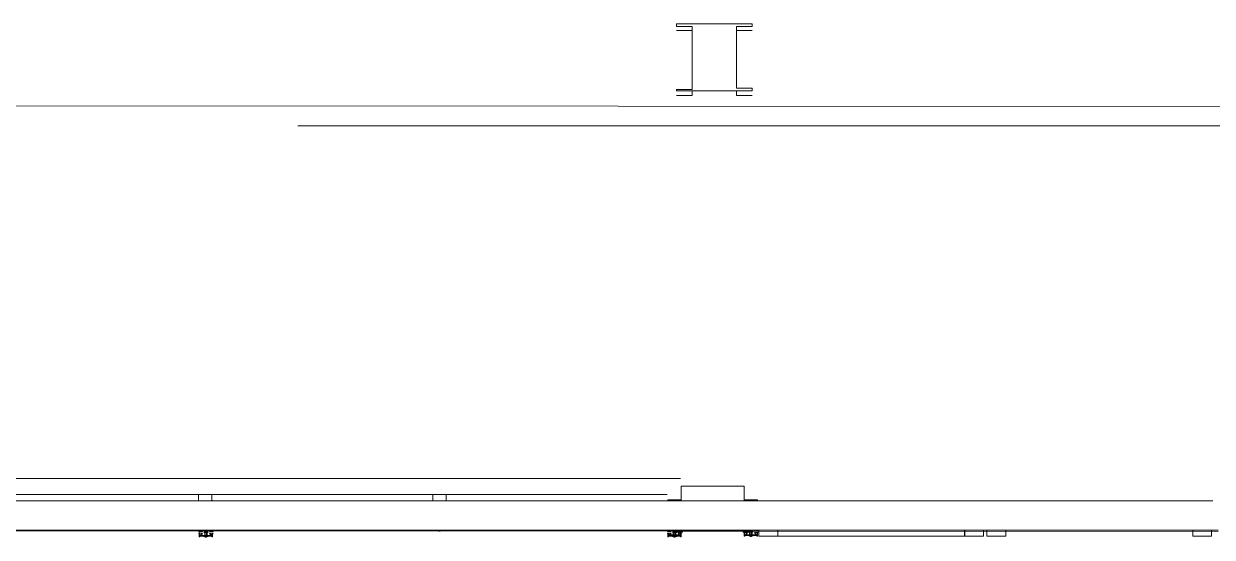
# Model space of a CAD drawing. Header units: centimetres. Extents: x -16.81 to -14.54, y 1.61 to 2.77.
# Drawn here: x -15.8976 to -15.6985, y 1.6488 to 1.7349 of the extents above; entities that cross this region are included whole.
import ezdxf

# ---------------------------------------------------------------- set-up
doc = ezdxf.new("R2010")
doc.units = ezdxf.units.CM
doc.header["$MEASUREMENT"] = 0
doc.layers.get('0').update_dxf_attribs({"lineweight": 0})
doc.layers.add('EXP COTA', color=7, linetype='Continuous', lineweight=0)

msp = doc.modelspace()

# ---------------------------------------------------------------- linework, layer by layer
at = {"color": 18, "lineweight": 0, "true_color": 0x000000}
for p, q in [((-15.77555, 1.73487), (-15.78822, 1.73487)), ((-15.78822, 1.73487), (-15.78822, 1.73442)), ((-15.78822, 1.73442), (-15.78558, 1.73442)), ((-15.78558, 1.73442), (-15.78558, 1.72382)), ((-15.77819, 1.73442), (-15.77555, 1.73442)), ((-15.77819, 1.72406), (-15.77819, 1.73442)), ((-15.77555, 1.73442), (-15.77555, 1.73487)), ((-15.78822, 1.73373), (-15.78558, 1.73373)), ((-15.78558, 1.73373), (-15.78558, 1.72382)), ((-15.77555, 1.73373), (-15.77819, 1.73373)), ((-15.78822, 1.72382), (-15.78822, 1.72361)), ((-15.78558, 1.72382), (-15.78822, 1.72382)), ((-15.78822, 1.72361), (-15.77555, 1.72361)), ((-15.78558, 1.72282), (-15.78822, 1.72282)), ((-15.78558, 1.72361), (-15.78558, 1.72282)), ((-15.77555, 1.72406), (-15.77819, 1.72406)), ((-15.77819, 1.72361), (-15.77819, 1.72282)), ((-15.77819, 1.72282), (-15.77555, 1.72282)), ((-15.77555, 1.72361), (-15.77555, 1.72406)), ((-15.78754, 1.65863), (-15.94755, 1.65863)), ((-15.78743, 1.65734), (-15.78743, 1.65504)), ((-15.77687, 1.65734), (-15.78743, 1.65734)), ((-15.77687, 1.65734), (-15.77687, 1.65504)), ((-15.78976, 1.65594), (-15.94458, 1.65593)), ((-15.8683, 1.6549), (-15.90532, 1.6549)), ((-15.8683, 1.6549), (-15.8683, 1.65593)), ((-15.8683, 1.65593), (-15.86607, 1.65593)), ((-15.86607, 1.6549), (-15.8683, 1.6549)), ((-15.86607, 1.65593), (-15.86607, 1.6549)), ((-15.86594, 1.65494), (-15.86607, 1.65494)), ((-15.82905, 1.6549), (-15.86607, 1.6549)), ((-15.86594, 1.6549), (-15.86594, 1.65494)), ((-15.82905, 1.6549), (-15.82905, 1.65593)), ((-15.82905, 1.65593), (-15.82681, 1.65593)), ((-15.82681, 1.6549), (-15.82905, 1.6549)), ((-15.82681, 1.65593), (-15.82681, 1.6549)), ((-15.78966, 1.6549), (-15.82681, 1.6549)), ((-15.78743, 1.65504), (-15.78966, 1.65504)), ((-15.78966, 1.65504), (-15.78966, 1.6549)), ((-15.78743, 1.6549), (-15.78966, 1.6549)), ((-15.78743, 1.6549), (-15.78743, 1.65504)), ((-15.78743, 1.6549), (-15.78743, 1.65494)), ((-15.77687, 1.6549), (-15.78743, 1.6549)), ((-15.77687, 1.6549), (-15.77687, 1.65504)), ((-15.77687, 1.65504), (-15.77464, 1.65504)), ((-15.77464, 1.6549), (-15.77687, 1.6549)), ((-15.77464, 1.65504), (-15.77464, 1.6549)), ((-15.77464, 1.65504), (-15.77464, 1.6549)), ((-15.69837, 1.6549), (-15.77464, 1.6549)), ((-15.90532, 1.64997), (-15.8683, 1.64997)), ((-15.8683, 1.64987), (-15.90532, 1.6499)), ((-15.8683, 1.64983), (-15.90532, 1.64983)), ((-15.8683, 1.64987), (-15.8683, 1.64997)), ((-15.8683, 1.64997), (-15.86607, 1.64997)), ((-15.8683, 1.64983), (-15.8683, 1.64987)), ((-15.8683, 1.64987), (-15.8682, 1.64987)), ((-15.8682, 1.64983), (-15.8683, 1.64983)), ((-15.86821, 1.64983), (-15.86824, 1.64975)), ((-15.86824, 1.64975), (-15.86765, 1.64975)), ((-15.86817, 1.64926), (-15.86824, 1.64947)), ((-15.86824, 1.64947), (-15.86765, 1.64947)), ((-15.86821, 1.64983), (-15.86821, 1.64884)), ((-15.8682, 1.64993), (-15.8682, 1.64987)), ((-15.86617, 1.64993), (-15.8682, 1.64993)), ((-15.86818, 1.64993), (-15.8682, 1.64988)), ((-15.86617, 1.64987), (-15.8682, 1.64987)), ((-15.8682, 1.64987), (-15.8682, 1.64983)), ((-15.86617, 1.64983), (-15.8682, 1.64983)), ((-15.86806, 1.64926), (-15.86817, 1.64926)), ((-15.86817, 1.64883), (-15.86817, 1.64926)), ((-15.86806, 1.64883), (-15.86817, 1.64883)), ((-15.86806, 1.64904), (-15.86806, 1.64926)), ((-15.86785, 1.64904), (-15.86806, 1.64904)), ((-15.86806, 1.64893), (-15.86806, 1.64883)), ((-15.86604, 1.64893), (-15.86806, 1.64893)), ((-15.86785, 1.64926), (-15.86775, 1.64926)), ((-15.86785, 1.64904), (-15.86785, 1.64926)), ((-15.86765, 1.64947), (-15.86775, 1.64926)), ((-15.86775, 1.64904), (-15.86775, 1.64926)), ((-15.86636, 1.64904), (-15.86775, 1.64904)), ((-15.86765, 1.64975), (-15.86773, 1.64993)), ((-15.86754, 1.64988), (-15.86754, 1.64993)), ((-15.86754, 1.64988), (-15.86754, 1.64993)), ((-15.86736, 1.64988), (-15.86754, 1.64988)), ((-15.86736, 1.64988), (-15.86754, 1.64988)), ((-15.8674, 1.64893), (-15.8674, 1.64889)), ((-15.8667, 1.64893), (-15.8674, 1.64893)), ((-15.8674, 1.64889), (-15.8667, 1.64889)), ((-15.86737, 1.64972), (-15.86737, 1.6495)), ((-15.86735, 1.64987), (-15.86736, 1.64988)), ((-15.86701, 1.64988), (-15.86736, 1.64988)), ((-15.86735, 1.64987), (-15.86736, 1.64988)), ((-15.86701, 1.64988), (-15.86736, 1.64988)), ((-15.86735, 1.64986), (-15.86735, 1.64987)), ((-15.86735, 1.64986), (-15.86735, 1.64987)), ((-15.86734, 1.64985), (-15.86735, 1.64986)), ((-15.86734, 1.64985), (-15.86735, 1.64986)), ((-15.86734, 1.64984), (-15.86734, 1.64985)), ((-15.86734, 1.64984), (-15.86734, 1.64985)), ((-15.86733, 1.64983), (-15.86734, 1.64984)), ((-15.86733, 1.64983), (-15.86734, 1.64984)), ((-15.86732, 1.64982), (-15.86733, 1.64983)), ((-15.86732, 1.64982), (-15.86733, 1.64983)), ((-15.86731, 1.64981), (-15.86732, 1.64982)), ((-15.86732, 1.64982), (-15.86732, 1.64982)), ((-15.86731, 1.64981), (-15.86732, 1.64982)), ((-15.86732, 1.64982), (-15.86732, 1.64982)), ((-15.8673, 1.6498), (-15.86731, 1.64981)), ((-15.8673, 1.6498), (-15.86731, 1.64981)), ((-15.86729, 1.64979), (-15.8673, 1.6498)), ((-15.86729, 1.64979), (-15.8673, 1.6498)), ((-15.86728, 1.64979), (-15.86729, 1.64979)), ((-15.86728, 1.64979), (-15.86729, 1.64979)), ((-15.86727, 1.64978), (-15.86728, 1.64979)), ((-15.86727, 1.64978), (-15.86728, 1.64979)), ((-15.86726, 1.64978), (-15.86727, 1.64978)), ((-15.86726, 1.64978), (-15.86727, 1.64978)), ((-15.86726, 1.64993), (-15.86726, 1.64904)), ((-15.86725, 1.64977), (-15.86726, 1.64978)), ((-15.86725, 1.64977), (-15.86726, 1.64978)), ((-15.86724, 1.64977), (-15.86725, 1.64977)), ((-15.86724, 1.64977), (-15.86725, 1.64977)), ((-15.86723, 1.64976), (-15.86724, 1.64977)), ((-15.86723, 1.64976), (-15.86724, 1.64977)), ((-15.86721, 1.64976), (-15.86723, 1.64976)), ((-15.86721, 1.64976), (-15.86723, 1.64976)), ((-15.86722, 1.64889), (-15.86722, 1.64888)), ((-15.86722, 1.64888), (-15.86722, 1.64887)), ((-15.86722, 1.64887), (-15.86721, 1.64886)), ((-15.8672, 1.64976), (-15.86721, 1.64976)), ((-15.8672, 1.64976), (-15.86721, 1.64976)), ((-15.86721, 1.64886), (-15.8672, 1.64885)), ((-15.86719, 1.64976), (-15.8672, 1.64976)), ((-15.86719, 1.64976), (-15.8672, 1.64976)), ((-15.8672, 1.64885), (-15.8672, 1.64884)), ((-15.8672, 1.64884), (-15.86719, 1.64883)), ((-15.86718, 1.64976), (-15.86719, 1.64976)), ((-15.86718, 1.64976), (-15.86719, 1.64976)), ((-15.86719, 1.64883), (-15.86718, 1.64882)), ((-15.86717, 1.64976), (-15.86718, 1.64976)), ((-15.86717, 1.64976), (-15.86718, 1.64976)), ((-15.86718, 1.64882), (-15.86717, 1.64881)), ((-15.86716, 1.64976), (-15.86717, 1.64976)), ((-15.86716, 1.64976), (-15.86717, 1.64976)), ((-15.86717, 1.64881), (-15.86717, 1.64881)), ((-15.86717, 1.64881), (-15.86716, 1.6488)), ((-15.86716, 1.64993), (-15.86716, 1.64964)), ((-15.86715, 1.64976), (-15.86716, 1.64976)), ((-15.86715, 1.64976), (-15.86716, 1.64976)), ((-15.86715, 1.64965), (-15.86716, 1.64964)), ((-15.86715, 1.64949), (-15.86716, 1.64949)), ((-15.86716, 1.64949), (-15.86716, 1.64948)), ((-15.86716, 1.64948), (-15.86716, 1.64947)), ((-15.86716, 1.64947), (-15.86716, 1.64904)), ((-15.86716, 1.64947), (-15.86716, 1.64947)), ((-15.86716, 1.6488), (-15.86715, 1.64879)), ((-15.86713, 1.64977), (-15.86715, 1.64976)), ((-15.86713, 1.64977), (-15.86715, 1.64976)), ((-15.86714, 1.64966), (-15.86715, 1.64965)), ((-15.86714, 1.64952), (-15.86715, 1.64951)), ((-15.86715, 1.64951), (-15.86715, 1.64951)), ((-15.86715, 1.64951), (-15.86715, 1.6495)), ((-15.86715, 1.6495), (-15.86715, 1.64949)), ((-15.86715, 1.64879), (-15.86714, 1.64879)), ((-15.86713, 1.64966), (-15.86714, 1.64966)), ((-15.86713, 1.64954), (-15.86714, 1.64953)), ((-15.86714, 1.64953), (-15.86714, 1.64952)), ((-15.86714, 1.64952), (-15.86714, 1.64952)), ((-15.86714, 1.64879), (-15.86713, 1.64878)), ((-15.86712, 1.64977), (-15.86713, 1.64977)), ((-15.86712, 1.64977), (-15.86713, 1.64977)), ((-15.86712, 1.64967), (-15.86713, 1.64966)), ((-15.86712, 1.64955), (-15.86713, 1.64954)), ((-15.86713, 1.64954), (-15.86713, 1.64954)), ((-15.86713, 1.64878), (-15.86712, 1.64878)), ((-15.86711, 1.64978), (-15.86712, 1.64977)), ((-15.86711, 1.64978), (-15.86712, 1.64977)), ((-15.86711, 1.64967), (-15.86712, 1.64967)), ((-15.86711, 1.64955), (-15.86712, 1.64955)), ((-15.86712, 1.64955), (-15.86712, 1.64955)), ((-15.86712, 1.64878), (-15.8671, 1.64877)), ((-15.8671, 1.64978), (-15.86711, 1.64978)), ((-15.8671, 1.64978), (-15.86711, 1.64978)), ((-15.8671, 1.64967), (-15.86711, 1.64967)), ((-15.8671, 1.64956), (-15.86711, 1.64956)), ((-15.86711, 1.64956), (-15.86711, 1.64955)), ((-15.86709, 1.64979), (-15.8671, 1.64978)), ((-15.86709, 1.64979), (-15.8671, 1.64978)), ((-15.86709, 1.64967), (-15.8671, 1.64967)), ((-15.86709, 1.64957), (-15.8671, 1.64956)), ((-15.8671, 1.64956), (-15.8671, 1.64956)), ((-15.8671, 1.64877), (-15.86709, 1.64877)), ((-15.86708, 1.64979), (-15.86709, 1.64979)), ((-15.86708, 1.64979), (-15.86709, 1.64979)), ((-15.86708, 1.64968), (-15.86709, 1.64967)), ((-15.86708, 1.64957), (-15.86709, 1.64957)), ((-15.86709, 1.64877), (-15.86708, 1.64877)), ((-15.86707, 1.6498), (-15.86708, 1.64979)), ((-15.86707, 1.6498), (-15.86708, 1.64979)), ((-15.86706, 1.64968), (-15.86708, 1.64968)), ((-15.86707, 1.64957), (-15.86708, 1.64957)), ((-15.86708, 1.64957), (-15.86708, 1.64957)), ((-15.86708, 1.64877), (-15.86707, 1.64877)), ((-15.86706, 1.64981), (-15.86707, 1.6498)), ((-15.86706, 1.64981), (-15.86707, 1.6498)), ((-15.86706, 1.64957), (-15.86707, 1.64957)), ((-15.86707, 1.64877), (-15.86706, 1.64877)), ((-15.86705, 1.64982), (-15.86706, 1.64982)), ((-15.86706, 1.64982), (-15.86706, 1.64981)), ((-15.86705, 1.64982), (-15.86706, 1.64982)), ((-15.86706, 1.64982), (-15.86706, 1.64981)), ((-15.86705, 1.64968), (-15.86706, 1.64968)), ((-15.86705, 1.64957), (-15.86706, 1.64957)), ((-15.86706, 1.64957), (-15.86706, 1.64957)), ((-15.86706, 1.64877), (-15.86705, 1.64877)), ((-15.86704, 1.64983), (-15.86705, 1.64982)), ((-15.86704, 1.64983), (-15.86705, 1.64982)), ((-15.86704, 1.64968), (-15.86705, 1.64968)), ((-15.86704, 1.64957), (-15.86705, 1.64957)), ((-15.86705, 1.64877), (-15.86704, 1.64877)), ((-15.86703, 1.64984), (-15.86704, 1.64983)), ((-15.86703, 1.64984), (-15.86704, 1.64983)), ((-15.86703, 1.64968), (-15.86704, 1.64968)), ((-15.86703, 1.64957), (-15.86704, 1.64957)), ((-15.86704, 1.64957), (-15.86704, 1.64957)), ((-15.86704, 1.64877), (-15.86702, 1.64877)), ((-15.86702, 1.64986), (-15.86703, 1.64985)), ((-15.86702, 1.64986), (-15.86703, 1.64985)), ((-15.86703, 1.64985), (-15.86703, 1.64984)), ((-15.86703, 1.64985), (-15.86703, 1.64984)), ((-15.86702, 1.64967), (-15.86703, 1.64968)), ((-15.86702, 1.64957), (-15.86703, 1.64957)), ((-15.86701, 1.64988), (-15.86702, 1.64987)), ((-15.86701, 1.64988), (-15.86702, 1.64987)), ((-15.86702, 1.64987), (-15.86702, 1.64986)), ((-15.86702, 1.64987), (-15.86702, 1.64986)), ((-15.86701, 1.64967), (-15.86702, 1.64967)), ((-15.86701, 1.64956), (-15.86702, 1.64957)), ((-15.86702, 1.64957), (-15.86702, 1.64957)), ((-15.86702, 1.64877), (-15.86701, 1.64877)), ((-15.86683, 1.64988), (-15.86701, 1.64988)), ((-15.86683, 1.64988), (-15.86701, 1.64988)), ((-15.867, 1.64967), (-15.86701, 1.64967)), ((-15.867, 1.64956), (-15.86701, 1.64956)), ((-15.86701, 1.64877), (-15.867, 1.64877)), ((-15.86699, 1.64967), (-15.867, 1.64967)), ((-15.86699, 1.64955), (-15.867, 1.64956)), ((-15.867, 1.64956), (-15.867, 1.64956)), ((-15.867, 1.64877), (-15.86699, 1.64878)), ((-15.86698, 1.64966), (-15.86699, 1.64967)), ((-15.86698, 1.64955), (-15.86699, 1.64955)), ((-15.86699, 1.64955), (-15.86699, 1.64955)), ((-15.86699, 1.64878), (-15.86698, 1.64878)), ((-15.86697, 1.64966), (-15.86698, 1.64966)), ((-15.86698, 1.64954), (-15.86698, 1.64955)), ((-15.86697, 1.64954), (-15.86698, 1.64954)), ((-15.86698, 1.64878), (-15.86697, 1.64879)), ((-15.86696, 1.64965), (-15.86697, 1.64966)), ((-15.86697, 1.64953), (-15.86697, 1.64954)), ((-15.86696, 1.64952), (-15.86697, 1.64953)), ((-15.86697, 1.64879), (-15.86696, 1.64879)), ((-15.86695, 1.64964), (-15.86696, 1.64965)), ((-15.86696, 1.64951), (-15.86696, 1.64952)), ((-15.86696, 1.64952), (-15.86696, 1.64952)), ((-15.86695, 1.64951), (-15.86696, 1.64951)), ((-15.86696, 1.64879), (-15.86695, 1.6488)), ((-15.86695, 1.64993), (-15.86695, 1.64964)), ((-15.86695, 1.6495), (-15.86695, 1.64951)), ((-15.86695, 1.64949), (-15.86695, 1.6495)), ((-15.86695, 1.64948), (-15.86695, 1.64949)), ((-15.86695, 1.64949), (-15.86695, 1.64949)), ((-15.86695, 1.64947), (-15.86695, 1.64948)), ((-15.86695, 1.64947), (-15.86695, 1.64947)), ((-15.86695, 1.64947), (-15.86695, 1.64904)), ((-15.86695, 1.6488), (-15.86694, 1.64881)), ((-15.86694, 1.64881), (-15.86693, 1.64881)), ((-15.86693, 1.64881), (-15.86692, 1.64882)), ((-15.86692, 1.64883), (-15.86691, 1.64884)), ((-15.86692, 1.64882), (-15.86692, 1.64883)), ((-15.86691, 1.64884), (-15.8669, 1.64885)), ((-15.8669, 1.64886), (-15.86689, 1.64887)), ((-15.8669, 1.64885), (-15.8669, 1.64886)), ((-15.86689, 1.64888), (-15.86688, 1.64889)), ((-15.86689, 1.64887), (-15.86689, 1.64888)), ((-15.86684, 1.64993), (-15.86684, 1.64904)), ((-15.86683, 1.64993), (-15.86683, 1.64988)), ((-15.86683, 1.64993), (-15.86683, 1.64988)), ((-15.86674, 1.64972), (-15.86674, 1.6495)), ((-15.8667, 1.64889), (-15.8667, 1.64893)), ((-15.86646, 1.64975), (-15.86637, 1.64993)), ((-15.86586, 1.64975), (-15.86646, 1.64975)), ((-15.86586, 1.64947), (-15.86646, 1.64947)), ((-15.86646, 1.64947), (-15.86636, 1.64926)), ((-15.86625, 1.64926), (-15.86636, 1.64926)), ((-15.86636, 1.64904), (-15.86636, 1.64926)), ((-15.86625, 1.64904), (-15.86625, 1.64926)), ((-15.86604, 1.64904), (-15.86625, 1.64904)), ((-15.86617, 1.64993), (-15.86617, 1.64987)), ((-15.86617, 1.64987), (-15.86617, 1.64983)), ((-15.86617, 1.64987), (-15.86607, 1.64987)), ((-15.86617, 1.64983), (-15.86607, 1.64983)), ((-15.86607, 1.64997), (-15.82905, 1.64997)), ((-15.86607, 1.64987), (-15.86607, 1.64997)), ((-15.86594, 1.64995), (-15.86607, 1.64995)), ((-15.82905, 1.64984), (-15.86607, 1.64987)), ((-15.86607, 1.64983), (-15.86607, 1.64987)), ((-15.82905, 1.64983), (-15.86607, 1.64983)), ((-15.86604, 1.64926), (-15.86594, 1.64926)), ((-15.86604, 1.64904), (-15.86604, 1.64926)), ((-15.86604, 1.64893), (-15.86604, 1.64883)), ((-15.86604, 1.64883), (-15.86594, 1.64883)), ((-15.86594, 1.64997), (-15.86594, 1.64995)), ((-15.86594, 1.64995), (-15.86586, 1.64975)), ((-15.86594, 1.64926), (-15.86586, 1.64947)), ((-15.86594, 1.64883), (-15.86594, 1.64926)), ((-15.82905, 1.64984), (-15.82905, 1.64997)), ((-15.82905, 1.64997), (-15.82681, 1.64997)), ((-15.82905, 1.64983), (-15.82905, 1.64984)), ((-15.82905, 1.64984), (-15.82894, 1.64984)), ((-15.82894, 1.64983), (-15.82905, 1.64983)), ((-15.82894, 1.64993), (-15.82894, 1.64984)), ((-15.82692, 1.64993), (-15.82894, 1.64993)), ((-15.82692, 1.64984), (-15.82894, 1.64984)), ((-15.82894, 1.64984), (-15.82894, 1.64983)), ((-15.82692, 1.64983), (-15.82894, 1.64983)), ((-15.82828, 1.64988), (-15.82828, 1.64993)), ((-15.82828, 1.64988), (-15.82828, 1.64993)), ((-15.8281, 1.64988), (-15.82828, 1.64988)), ((-15.8281, 1.64988), (-15.82828, 1.64988)), ((-15.8281, 1.64987), (-15.8281, 1.64988)), ((-15.82776, 1.64988), (-15.8281, 1.64988)), ((-15.8281, 1.64987), (-15.8281, 1.64988)), ((-15.82776, 1.64988), (-15.8281, 1.64988)), ((-15.82809, 1.64986), (-15.8281, 1.64987)), ((-15.82809, 1.64986), (-15.8281, 1.64987)), ((-15.82809, 1.64985), (-15.82809, 1.64986)), ((-15.82809, 1.64985), (-15.82809, 1.64986)), ((-15.82808, 1.64984), (-15.82809, 1.64985)), ((-15.82808, 1.64984), (-15.82809, 1.64985)), ((-15.82808, 1.64983), (-15.82808, 1.64984)), ((-15.82808, 1.64983), (-15.82808, 1.64984)), ((-15.82807, 1.64982), (-15.82808, 1.64983)), ((-15.82807, 1.64982), (-15.82808, 1.64983)), ((-15.82806, 1.64982), (-15.82807, 1.64982)), ((-15.82806, 1.64982), (-15.82807, 1.64982)), ((-15.82805, 1.64981), (-15.82806, 1.64982)), ((-15.82805, 1.64981), (-15.82806, 1.64982)), ((-15.82804, 1.6498), (-15.82805, 1.64981)), ((-15.82804, 1.6498), (-15.82805, 1.64981)), ((-15.82804, 1.64979), (-15.82804, 1.6498)), ((-15.82804, 1.64979), (-15.82804, 1.6498)), ((-15.82803, 1.64979), (-15.82804, 1.64979)), ((-15.82803, 1.64979), (-15.82804, 1.64979)), ((-15.82802, 1.64978), (-15.82803, 1.64979)), ((-15.82802, 1.64978), (-15.82803, 1.64979)), ((-15.82801, 1.64978), (-15.82802, 1.64978)), ((-15.82801, 1.64978), (-15.82802, 1.64978)), ((-15.82799, 1.64977), (-15.82801, 1.64978)), ((-15.82799, 1.64977), (-15.82801, 1.64978)), ((-15.82798, 1.64977), (-15.82799, 1.64977)), ((-15.82798, 1.64977), (-15.82799, 1.64977)), ((-15.82797, 1.64976), (-15.82798, 1.64977)), ((-15.82797, 1.64976), (-15.82798, 1.64977)), ((-15.82796, 1.64976), (-15.82797, 1.64976)), ((-15.82796, 1.64976), (-15.82797, 1.64976)), ((-15.82795, 1.64976), (-15.82796, 1.64976)), ((-15.82795, 1.64976), (-15.82796, 1.64976)), ((-15.82794, 1.64976), (-15.82795, 1.64976)), ((-15.82794, 1.64976), (-15.82795, 1.64976)), ((-15.82793, 1.64976), (-15.82794, 1.64976)), ((-15.82793, 1.64976), (-15.82794, 1.64976)), ((-15.82791, 1.64976), (-15.82793, 1.64976)), ((-15.82791, 1.64976), (-15.82793, 1.64976)), ((-15.8279, 1.64976), (-15.82791, 1.64976)), ((-15.8279, 1.64976), (-15.82791, 1.64976)), ((-15.82789, 1.64976), (-15.8279, 1.64976)), ((-15.82789, 1.64976), (-15.8279, 1.64976)), ((-15.82788, 1.64977), (-15.82789, 1.64976)), ((-15.82788, 1.64977), (-15.82789, 1.64976)), ((-15.82787, 1.64977), (-15.82788, 1.64977)), ((-15.82787, 1.64977), (-15.82788, 1.64977)), ((-15.82786, 1.64978), (-15.82787, 1.64977)), ((-15.82786, 1.64978), (-15.82787, 1.64977)), ((-15.82785, 1.64978), (-15.82786, 1.64978)), ((-15.82785, 1.64978), (-15.82786, 1.64978)), ((-15.82784, 1.64979), (-15.82785, 1.64978)), ((-15.82784, 1.64979), (-15.82785, 1.64978)), ((-15.82783, 1.64979), (-15.82784, 1.64979)), ((-15.82783, 1.64979), (-15.82784, 1.64979)), ((-15.82782, 1.6498), (-15.82783, 1.64979)), ((-15.82782, 1.6498), (-15.82783, 1.64979)), ((-15.82781, 1.64981), (-15.82782, 1.6498)), ((-15.82781, 1.64981), (-15.82782, 1.6498)), ((-15.8278, 1.64982), (-15.82781, 1.64981)), ((-15.8278, 1.64982), (-15.82781, 1.64981)), ((-15.82779, 1.64982), (-15.8278, 1.64982)), ((-15.82779, 1.64982), (-15.8278, 1.64982)), ((-15.82778, 1.64984), (-15.82779, 1.64983)), ((-15.82778, 1.64984), (-15.82779, 1.64983)), ((-15.82779, 1.64983), (-15.82779, 1.64982)), ((-15.82779, 1.64983), (-15.82779, 1.64982)), ((-15.82777, 1.64985), (-15.82778, 1.64984)), ((-15.82777, 1.64985), (-15.82778, 1.64984)), ((-15.82776, 1.64987), (-15.82777, 1.64986)), ((-15.82776, 1.64987), (-15.82777, 1.64986)), ((-15.82777, 1.64986), (-15.82777, 1.64985)), ((-15.82777, 1.64986), (-15.82777, 1.64985)), ((-15.82776, 1.64988), (-15.82776, 1.64987)), ((-15.82758, 1.64988), (-15.82776, 1.64988)), ((-15.82776, 1.64988), (-15.82776, 1.64987)), ((-15.82758, 1.64988), (-15.82776, 1.64988)), ((-15.82758, 1.64993), (-15.82758, 1.64988)), ((-15.82758, 1.64993), (-15.82758, 1.64988)), ((-15.82692, 1.64993), (-15.82692, 1.64984)), ((-15.82692, 1.64984), (-15.82692, 1.64983)), ((-15.82692, 1.64984), (-15.82681, 1.64984)), ((-15.82692, 1.64983), (-15.82681, 1.64983)), ((-15.82681, 1.64997), (-15.78876, 1.64997)), ((-15.82681, 1.64984), (-15.82681, 1.64997)), ((-15.78876, 1.64981), (-15.82681, 1.64984)), ((-15.82681, 1.64983), (-15.82681, 1.64984)), ((-15.78972, 1.64983), (-15.82681, 1.64983)), ((-15.78966, 1.64995), (-15.78973, 1.64975)), ((-15.78973, 1.64975), (-15.78914, 1.64975)), ((-15.78966, 1.64926), (-15.78973, 1.64947)), ((-15.78973, 1.64947), (-15.78914, 1.64947)), ((-15.78966, 1.64997), (-15.78966, 1.64995)), ((-15.78966, 1.64995), (-15.78876, 1.64995)), ((-15.78956, 1.64937), (-15.78966, 1.64937)), ((-15.78966, 1.64894), (-15.78966, 1.64937)), ((-15.78956, 1.64894), (-15.78966, 1.64894)), ((-15.78966, 1.64883), (-15.78966, 1.64894)), ((-15.78956, 1.64883), (-15.78966, 1.64883)), ((-15.78956, 1.64915), (-15.78956, 1.64937)), ((-15.78956, 1.64915), (-15.78956, 1.64926)), ((-15.78935, 1.64915), (-15.78956, 1.64915)), ((-15.78956, 1.64904), (-15.78956, 1.64894)), ((-15.78753, 1.64904), (-15.78956, 1.64904)), ((-15.78956, 1.64893), (-15.78956, 1.64883)), ((-15.78753, 1.64893), (-15.78956, 1.64893)), ((-15.78935, 1.64937), (-15.78924, 1.64937)), ((-15.78935, 1.64915), (-15.78935, 1.64937)), ((-15.78914, 1.64975), (-15.78924, 1.64995)), ((-15.78914, 1.64947), (-15.78924, 1.64926)), ((-15.78924, 1.64915), (-15.78924, 1.64937)), ((-15.78924, 1.64915), (-15.78924, 1.64926)), ((-15.78876, 1.64915), (-15.78924, 1.64915)), ((-15.7889, 1.64904), (-15.7889, 1.649)), ((-15.7889, 1.64904), (-15.7889, 1.649)), ((-15.7889, 1.649), (-15.78872, 1.649)), ((-15.7889, 1.649), (-15.78872, 1.649)), ((-15.7889, 1.64893), (-15.7889, 1.64889)), ((-15.78819, 1.64893), (-15.7889, 1.64893)), ((-15.7889, 1.64889), (-15.78819, 1.64889)), ((-15.78886, 1.64972), (-15.78886, 1.6495)), ((-15.78876, 1.64981), (-15.78876, 1.64997)), ((-15.78876, 1.64997), (-15.78865, 1.64997)), ((-15.78876, 1.64915), (-15.78876, 1.64981)), ((-15.78876, 1.64981), (-15.78865, 1.64981)), ((-15.78872, 1.649), (-15.78871, 1.64899)), ((-15.78872, 1.649), (-15.78837, 1.649)), ((-15.78872, 1.649), (-15.78871, 1.64899)), ((-15.78872, 1.649), (-15.78837, 1.649)), ((-15.78872, 1.64889), (-15.78871, 1.64888)), ((-15.78871, 1.64899), (-15.78871, 1.64897)), ((-15.78871, 1.64899), (-15.78871, 1.64897)), ((-15.78871, 1.64897), (-15.7887, 1.64896)), ((-15.78871, 1.64897), (-15.7887, 1.64896)), ((-15.78871, 1.64888), (-15.78871, 1.64887)), ((-15.78871, 1.64887), (-15.7887, 1.64886)), ((-15.7887, 1.64896), (-15.7887, 1.64895)), ((-15.7887, 1.64896), (-15.7887, 1.64895)), ((-15.7887, 1.64895), (-15.78869, 1.64894)), ((-15.7887, 1.64895), (-15.78869, 1.64894)), ((-15.7887, 1.64886), (-15.7887, 1.64885)), ((-15.7887, 1.64885), (-15.78869, 1.64884)), ((-15.78869, 1.64894), (-15.78868, 1.64894)), ((-15.78869, 1.64894), (-15.78868, 1.64894)), ((-15.78869, 1.64884), (-15.78868, 1.64883)), ((-15.78868, 1.64894), (-15.78868, 1.64893)), ((-15.78868, 1.64894), (-15.78868, 1.64893)), ((-15.78868, 1.64893), (-15.78867, 1.64892)), ((-15.78868, 1.64893), (-15.78867, 1.64892)), ((-15.78868, 1.64883), (-15.78868, 1.64882)), ((-15.78868, 1.64882), (-15.78867, 1.64881)), ((-15.78867, 1.64892), (-15.78866, 1.64891)), ((-15.78867, 1.64892), (-15.78866, 1.64891)), ((-15.78867, 1.64881), (-15.78866, 1.64881)), ((-15.78866, 1.64891), (-15.78865, 1.6489)), ((-15.78866, 1.64891), (-15.78865, 1.6489)), ((-15.78866, 1.64881), (-15.78865, 1.6488)), ((-15.78865, 1.64997), (-15.78844, 1.64997)), ((-15.78865, 1.64997), (-15.78865, 1.64981)), ((-15.78865, 1.64997), (-15.78865, 1.64975)), ((-15.78844, 1.64981), (-15.78865, 1.64981)), ((-15.78865, 1.64981), (-15.78865, 1.64975)), ((-15.78864, 1.64975), (-15.78865, 1.64975)), ((-15.78865, 1.64961), (-15.78865, 1.6496)), ((-15.78864, 1.64961), (-15.78865, 1.64961)), ((-15.78865, 1.6496), (-15.78865, 1.64959)), ((-15.78865, 1.64959), (-15.78865, 1.64958)), ((-15.78865, 1.64959), (-15.78865, 1.64959)), ((-15.78865, 1.64958), (-15.78865, 1.64957)), ((-15.78865, 1.64957), (-15.78865, 1.64915)), ((-15.78864, 1.64951), (-15.78865, 1.6495)), ((-15.78865, 1.6495), (-15.78865, 1.64949)), ((-15.78865, 1.64949), (-15.78865, 1.64949)), ((-15.78865, 1.64949), (-15.78865, 1.64948)), ((-15.78865, 1.64948), (-15.78865, 1.64947)), ((-15.78865, 1.64947), (-15.78865, 1.64915)), ((-15.78865, 1.64947), (-15.78865, 1.64947)), ((-15.78844, 1.64915), (-15.78865, 1.64915)), ((-15.78865, 1.6489), (-15.78864, 1.6489)), ((-15.78865, 1.6489), (-15.78864, 1.6489)), ((-15.78865, 1.6488), (-15.78864, 1.64879)), ((-15.78863, 1.64976), (-15.78864, 1.64975)), ((-15.78863, 1.64963), (-15.78864, 1.64962)), ((-15.78864, 1.64962), (-15.78864, 1.64961)), ((-15.78864, 1.64962), (-15.78864, 1.64962)), ((-15.78863, 1.64952), (-15.78864, 1.64952)), ((-15.78864, 1.64952), (-15.78864, 1.64951)), ((-15.78864, 1.64951), (-15.78864, 1.64951)), ((-15.78864, 1.6489), (-15.78863, 1.64889)), ((-15.78864, 1.6489), (-15.78863, 1.64889)), ((-15.78864, 1.64879), (-15.78863, 1.64879)), ((-15.78862, 1.64977), (-15.78863, 1.64976)), ((-15.78862, 1.64965), (-15.78863, 1.64964)), ((-15.78863, 1.64964), (-15.78863, 1.64963)), ((-15.78863, 1.64964), (-15.78863, 1.64964)), ((-15.78862, 1.64954), (-15.78863, 1.64954)), ((-15.78863, 1.64954), (-15.78863, 1.64953)), ((-15.78863, 1.64953), (-15.78863, 1.64952)), ((-15.78863, 1.64889), (-15.78862, 1.64889)), ((-15.78863, 1.64889), (-15.78862, 1.64889)), ((-15.78863, 1.64879), (-15.78862, 1.64878)), ((-15.78861, 1.64977), (-15.78862, 1.64977)), ((-15.78861, 1.64966), (-15.78862, 1.64965)), ((-15.78862, 1.64965), (-15.78862, 1.64965)), ((-15.78861, 1.64955), (-15.78862, 1.64955)), ((-15.78862, 1.64955), (-15.78862, 1.64954)), ((-15.78862, 1.64889), (-15.78861, 1.64888)), ((-15.78862, 1.64889), (-15.78861, 1.64888)), ((-15.78862, 1.64878), (-15.78861, 1.64878)), ((-15.7886, 1.64977), (-15.78861, 1.64977)), ((-15.78861, 1.64966), (-15.78861, 1.64966)), ((-15.7886, 1.64966), (-15.78861, 1.64966)), ((-15.7886, 1.64956), (-15.78861, 1.64955)), ((-15.78861, 1.64955), (-15.78861, 1.64955)), ((-15.78861, 1.64888), (-15.7886, 1.64888)), ((-15.78861, 1.64888), (-15.7886, 1.64888)), ((-15.78861, 1.64878), (-15.7886, 1.64877)), ((-15.78859, 1.64978), (-15.7886, 1.64977)), ((-15.78859, 1.64967), (-15.7886, 1.64966)), ((-15.78859, 1.64956), (-15.7886, 1.64956)), ((-15.7886, 1.64888), (-15.78859, 1.64888)), ((-15.7886, 1.64888), (-15.78859, 1.64888)), ((-15.7886, 1.64877), (-15.78859, 1.64877)), ((-15.78858, 1.64978), (-15.78859, 1.64978)), ((-15.78859, 1.64967), (-15.78859, 1.64967)), ((-15.78858, 1.64967), (-15.78859, 1.64967)), ((-15.78858, 1.64957), (-15.78859, 1.64956)), ((-15.78859, 1.64956), (-15.78859, 1.64956)), ((-15.78859, 1.64888), (-15.78857, 1.64887)), ((-15.78859, 1.64888), (-15.78857, 1.64887)), ((-15.78859, 1.64877), (-15.78857, 1.64877)), ((-15.78857, 1.64978), (-15.78858, 1.64978)), ((-15.78857, 1.64968), (-15.78858, 1.64967)), ((-15.78858, 1.64967), (-15.78858, 1.64967)), ((-15.78857, 1.64957), (-15.78858, 1.64957)), ((-15.78858, 1.64957), (-15.78858, 1.64957)), ((-15.78856, 1.64978), (-15.78857, 1.64978)), ((-15.78856, 1.64968), (-15.78857, 1.64968)), ((-15.78856, 1.64957), (-15.78857, 1.64957)), ((-15.78857, 1.64887), (-15.78856, 1.64887)), ((-15.78857, 1.64887), (-15.78856, 1.64887)), ((-15.78857, 1.64877), (-15.78856, 1.64877)), ((-15.78855, 1.64978), (-15.78856, 1.64978)), ((-15.78856, 1.64968), (-15.78856, 1.64968)), ((-15.78855, 1.64968), (-15.78856, 1.64968)), ((-15.78855, 1.64957), (-15.78856, 1.64957)), ((-15.78856, 1.64957), (-15.78856, 1.64957)), ((-15.78856, 1.64887), (-15.78855, 1.64887)), ((-15.78856, 1.64887), (-15.78855, 1.64887)), ((-15.78856, 1.64877), (-15.78855, 1.64877)), ((-15.78853, 1.64978), (-15.78855, 1.64978)), ((-15.78854, 1.64968), (-15.78855, 1.64968)), ((-15.78855, 1.64968), (-15.78855, 1.64968)), ((-15.78854, 1.64957), (-15.78855, 1.64957)), ((-15.78855, 1.64887), (-15.78854, 1.64887)), ((-15.78855, 1.64887), (-15.78854, 1.64887)), ((-15.78855, 1.64877), (-15.78854, 1.64877)), ((-15.78854, 1.64968), (-15.78854, 1.64968)), ((-15.78853, 1.64968), (-15.78854, 1.64968)), ((-15.78854, 1.64968), (-15.78854, 1.64968)), ((-15.78853, 1.64957), (-15.78854, 1.64957)), ((-15.78854, 1.64957), (-15.78854, 1.64957)), ((-15.78854, 1.64887), (-15.78853, 1.64887)), ((-15.78854, 1.64887), (-15.78853, 1.64887)), ((-15.78854, 1.64877), (-15.78853, 1.64877)), ((-15.78852, 1.64978), (-15.78853, 1.64978)), ((-15.78852, 1.64968), (-15.78853, 1.64968)), ((-15.78852, 1.64957), (-15.78853, 1.64957)), ((-15.78853, 1.64887), (-15.78852, 1.64887)), ((-15.78853, 1.64887), (-15.78852, 1.64887)), ((-15.78853, 1.64877), (-15.78852, 1.64877)), ((-15.78851, 1.64978), (-15.78852, 1.64978)), ((-15.78852, 1.64967), (-15.78852, 1.64968)), ((-15.78851, 1.64967), (-15.78852, 1.64967)), ((-15.78851, 1.64957), (-15.78852, 1.64957)), ((-15.78852, 1.64957), (-15.78852, 1.64957)), ((-15.78852, 1.64887), (-15.78851, 1.64888)), ((-15.78852, 1.64887), (-15.78851, 1.64888)), ((-15.78852, 1.64877), (-15.78851, 1.64877)), ((-15.7885, 1.64978), (-15.78851, 1.64978)), ((-15.7885, 1.64967), (-15.78851, 1.64967)), ((-15.7885, 1.64956), (-15.78851, 1.64957)), ((-15.78851, 1.64888), (-15.78849, 1.64888)), ((-15.78851, 1.64888), (-15.78849, 1.64888)), ((-15.78851, 1.64877), (-15.78849, 1.64877)), ((-15.78849, 1.64977), (-15.7885, 1.64978)), ((-15.7885, 1.64967), (-15.7885, 1.64967)), ((-15.78849, 1.64966), (-15.7885, 1.64967)), ((-15.78849, 1.64956), (-15.7885, 1.64956)), ((-15.7885, 1.64956), (-15.7885, 1.64956)), ((-15.78848, 1.64977), (-15.78849, 1.64977)), ((-15.78849, 1.64966), (-15.78849, 1.64966)), ((-15.78848, 1.64966), (-15.78849, 1.64966)), ((-15.78849, 1.64955), (-15.78849, 1.64956)), ((-15.78848, 1.64955), (-15.78849, 1.64955)), ((-15.78849, 1.64888), (-15.78848, 1.64888)), ((-15.78849, 1.64888), (-15.78848, 1.64888)), ((-15.78849, 1.64877), (-15.78848, 1.64878)), ((-15.78847, 1.64977), (-15.78848, 1.64977)), ((-15.78847, 1.64965), (-15.78848, 1.64966)), ((-15.78847, 1.64955), (-15.78848, 1.64955)), ((-15.78848, 1.64888), (-15.78847, 1.64889)), ((-15.78848, 1.64888), (-15.78847, 1.64889)), ((-15.78848, 1.64878), (-15.78847, 1.64878)), ((-15.78846, 1.64976), (-15.78847, 1.64977)), ((-15.78847, 1.64965), (-15.78847, 1.64965)), ((-15.78847, 1.64964), (-15.78847, 1.64965)), ((-15.78846, 1.64964), (-15.78847, 1.64964)), ((-15.78847, 1.64954), (-15.78847, 1.64955)), ((-15.78846, 1.64953), (-15.78847, 1.64954)), ((-15.78847, 1.64954), (-15.78847, 1.64954)), ((-15.78847, 1.64889), (-15.78846, 1.64889)), ((-15.78847, 1.64889), (-15.78846, 1.64889)), ((-15.78847, 1.64878), (-15.78846, 1.64879)), ((-15.78845, 1.64975), (-15.78846, 1.64976)), ((-15.78846, 1.64963), (-15.78846, 1.64964)), ((-15.78845, 1.64962), (-15.78846, 1.64963)), ((-15.78846, 1.64952), (-15.78846, 1.64953)), ((-15.78845, 1.64952), (-15.78846, 1.64952)), ((-15.78846, 1.64889), (-15.78845, 1.6489)), ((-15.78846, 1.64889), (-15.78845, 1.6489)), ((-15.78846, 1.64879), (-15.78845, 1.64879)), ((-15.78844, 1.64975), (-15.78845, 1.64975)), ((-15.78845, 1.64962), (-15.78845, 1.64962)), ((-15.78845, 1.64961), (-15.78845, 1.64962)), ((-15.78845, 1.64961), (-15.78845, 1.64961)), ((-15.78844, 1.6496), (-15.78845, 1.64961)), ((-15.78845, 1.64951), (-15.78845, 1.64952)), ((-15.78845, 1.6495), (-15.78845, 1.64951)), ((-15.78845, 1.64951), (-15.78845, 1.64951)), ((-15.78844, 1.64949), (-15.78845, 1.6495)), ((-15.78845, 1.6489), (-15.78844, 1.6489)), ((-15.78845, 1.6489), (-15.78844, 1.6489)), ((-15.78845, 1.64879), (-15.78844, 1.6488)), ((-15.78844, 1.64997), (-15.78844, 1.64981)), ((-15.78844, 1.64997), (-15.78833, 1.64997)), ((-15.78844, 1.64981), (-15.78844, 1.64975)), ((-15.78844, 1.64981), (-15.78833, 1.64981)), ((-15.78844, 1.64959), (-15.78844, 1.6496)), ((-15.78844, 1.64959), (-15.78844, 1.64959)), ((-15.78844, 1.64958), (-15.78844, 1.64959)), ((-15.78844, 1.64957), (-15.78844, 1.64958)), ((-15.78844, 1.64957), (-15.78844, 1.64915)), ((-15.78844, 1.64948), (-15.78844, 1.64949)), ((-15.78844, 1.64949), (-15.78844, 1.64949)), ((-15.78844, 1.64947), (-15.78844, 1.64948)), ((-15.78844, 1.64947), (-15.78844, 1.64947)), ((-15.78844, 1.6489), (-15.78843, 1.64891)), ((-15.78844, 1.6489), (-15.78843, 1.64891)), ((-15.78844, 1.6488), (-15.78843, 1.64881)), ((-15.78843, 1.64891), (-15.78842, 1.64892)), ((-15.78843, 1.64891), (-15.78842, 1.64892)), ((-15.78843, 1.64881), (-15.78842, 1.64881)), ((-15.78842, 1.64893), (-15.78841, 1.64894)), ((-15.78842, 1.64893), (-15.78841, 1.64894)), ((-15.78842, 1.64892), (-15.78842, 1.64893)), ((-15.78842, 1.64892), (-15.78842, 1.64893)), ((-15.78842, 1.64882), (-15.78841, 1.64883)), ((-15.78842, 1.64881), (-15.78842, 1.64882)), ((-15.78841, 1.64894), (-15.7884, 1.64894)), ((-15.78841, 1.64894), (-15.7884, 1.64894)), ((-15.78841, 1.64883), (-15.7884, 1.64884)), ((-15.7884, 1.64894), (-15.78839, 1.64895)), ((-15.7884, 1.64894), (-15.78839, 1.64895)), ((-15.7884, 1.64884), (-15.78839, 1.64885)), ((-15.78839, 1.64896), (-15.78838, 1.64897)), ((-15.78839, 1.64896), (-15.78838, 1.64897)), ((-15.78839, 1.64895), (-15.78839, 1.64896)), ((-15.78839, 1.64895), (-15.78839, 1.64896)), ((-15.78839, 1.64886), (-15.78838, 1.64887)), ((-15.78839, 1.64885), (-15.78839, 1.64886)), ((-15.78838, 1.64899), (-15.78837, 1.649)), ((-15.78838, 1.64899), (-15.78837, 1.649)), ((-15.78838, 1.64897), (-15.78838, 1.64899)), ((-15.78838, 1.64897), (-15.78838, 1.64899)), ((-15.78838, 1.64888), (-15.78837, 1.64889)), ((-15.78838, 1.64887), (-15.78838, 1.64888)), ((-15.78837, 1.649), (-15.78819, 1.649)), ((-15.78837, 1.649), (-15.78819, 1.649)), ((-15.78833, 1.64997), (-15.77597, 1.64997)), ((-15.78833, 1.64997), (-15.78833, 1.64981)), ((-15.78833, 1.64997), (-15.78833, 1.64915)), ((-15.78833, 1.64995), (-15.78833, 1.64997)), ((-15.78743, 1.64995), (-15.78833, 1.64995)), ((-15.77597, 1.6498), (-15.78833, 1.64981)), ((-15.78833, 1.64981), (-15.78833, 1.64915)), ((-15.78785, 1.64915), (-15.78833, 1.64915)), ((-15.78823, 1.64972), (-15.78823, 1.6495)), ((-15.78723, 1.64961), (-15.78823, 1.64961)), ((-15.78819, 1.649), (-15.78819, 1.64904)), ((-15.78819, 1.649), (-15.78819, 1.64904)), ((-15.78819, 1.64889), (-15.78819, 1.64893)), ((-15.78795, 1.64975), (-15.78785, 1.64995)), ((-15.78736, 1.64975), (-15.78795, 1.64975)), ((-15.78736, 1.64947), (-15.78795, 1.64947)), ((-15.78795, 1.64947), (-15.78785, 1.64926)), ((-15.78775, 1.64937), (-15.78785, 1.64937)), ((-15.78785, 1.64915), (-15.78785, 1.64937)), ((-15.78775, 1.64915), (-15.78775, 1.64937)), ((-15.78775, 1.64915), (-15.78775, 1.64926)), ((-15.78753, 1.64915), (-15.78775, 1.64915)), ((-15.78753, 1.64937), (-15.78743, 1.64937)), ((-15.78753, 1.64915), (-15.78753, 1.64937)), ((-15.78753, 1.64904), (-15.78753, 1.64894)), ((-15.78753, 1.64894), (-15.78743, 1.64894)), ((-15.78753, 1.64893), (-15.78753, 1.64883)), ((-15.78753, 1.64883), (-15.78743, 1.64883)), ((-15.78743, 1.64997), (-15.78743, 1.64995)), ((-15.78743, 1.64995), (-15.78736, 1.64975)), ((-15.78743, 1.64926), (-15.78736, 1.64947)), ((-15.78743, 1.64894), (-15.78743, 1.64937)), ((-15.78743, 1.64883), (-15.78743, 1.64926)), ((-15.7872, 1.64997), (-15.78723, 1.64961)), ((-15.77707, 1.64961), (-15.77711, 1.64997)), ((-15.77607, 1.64961), (-15.77707, 1.64961)), ((-15.7769, 1.64997), (-15.77694, 1.64986)), ((-15.77694, 1.64986), (-15.77635, 1.64986)), ((-15.77687, 1.64937), (-15.77694, 1.64957)), ((-15.77694, 1.64957), (-15.77635, 1.64957)), ((-15.77677, 1.64937), (-15.77687, 1.64937)), ((-15.77687, 1.64894), (-15.77687, 1.64937)), ((-15.77677, 1.64937), (-15.77687, 1.64937)), ((-15.77677, 1.64894), (-15.77687, 1.64894)), ((-15.77677, 1.64915), (-15.77677, 1.64937)), ((-15.77677, 1.64915), (-15.77677, 1.64937)), ((-15.77677, 1.64915), (-15.77656, 1.64915)), ((-15.77677, 1.64904), (-15.77677, 1.64894)), ((-15.77474, 1.64904), (-15.77677, 1.64904)), ((-15.77677, 1.64904), (-15.77474, 1.64904)), ((-15.77677, 1.64904), (-15.77677, 1.64894)), ((-15.77656, 1.64915), (-15.77656, 1.64937)), ((-15.77656, 1.64937), (-15.77645, 1.64937)), ((-15.77635, 1.64957), (-15.77645, 1.64937)), ((-15.77645, 1.64915), (-15.77645, 1.64937)), ((-15.77645, 1.64915), (-15.77645, 1.64937)), ((-15.77645, 1.64915), (-15.77597, 1.64915)), ((-15.77635, 1.64986), (-15.77641, 1.64997)), ((-15.77611, 1.649), (-15.77611, 1.64904)), ((-15.77611, 1.649), (-15.77611, 1.64904)), ((-15.77611, 1.649), (-15.77611, 1.64904)), ((-15.77611, 1.64904), (-15.7754, 1.64904)), ((-15.77593, 1.649), (-15.77611, 1.649)), ((-15.77593, 1.649), (-15.77611, 1.649)), ((-15.7754, 1.649), (-15.77611, 1.649)), ((-15.77607, 1.64982), (-15.77607, 1.64961)), ((-15.77597, 1.64997), (-15.77597, 1.6498)), ((-15.77597, 1.64997), (-15.77586, 1.64997)), ((-15.77597, 1.6498), (-15.77597, 1.64915)), ((-15.77597, 1.6498), (-15.77586, 1.6498)), ((-15.77592, 1.64899), (-15.77593, 1.649)), ((-15.77559, 1.649), (-15.77593, 1.649)), ((-15.77592, 1.64899), (-15.77593, 1.649)), ((-15.77559, 1.649), (-15.77593, 1.649)), ((-15.77593, 1.649), (-15.77592, 1.64899)), ((-15.77592, 1.64897), (-15.77592, 1.64899)), ((-15.77592, 1.64897), (-15.77592, 1.64899)), ((-15.77592, 1.64899), (-15.77592, 1.64897)), ((-15.77591, 1.64896), (-15.77592, 1.64897)), ((-15.77591, 1.64896), (-15.77592, 1.64897)), ((-15.77592, 1.64897), (-15.77591, 1.64896)), ((-15.77591, 1.64895), (-15.77591, 1.64896)), ((-15.77591, 1.64895), (-15.77591, 1.64896)), ((-15.77591, 1.64896), (-15.77591, 1.64895)), ((-15.7759, 1.64894), (-15.77591, 1.64895)), ((-15.7759, 1.64894), (-15.77591, 1.64895)), ((-15.77591, 1.64895), (-15.7759, 1.64894)), ((-15.77589, 1.64894), (-15.7759, 1.64894)), ((-15.77589, 1.64894), (-15.7759, 1.64894)), ((-15.7759, 1.64894), (-15.77589, 1.64894)), ((-15.77589, 1.64893), (-15.77589, 1.64894)), ((-15.77589, 1.64893), (-15.77589, 1.64894)), ((-15.77589, 1.64894), (-15.77589, 1.64893)), ((-15.77588, 1.64892), (-15.77589, 1.64893)), ((-15.77588, 1.64892), (-15.77589, 1.64893)), ((-15.77589, 1.64893), (-15.77588, 1.64892)), ((-15.77587, 1.64891), (-15.77588, 1.64892)), ((-15.77587, 1.64891), (-15.77588, 1.64892)), ((-15.77588, 1.64892), (-15.77587, 1.64891)), ((-15.77586, 1.6489), (-15.77587, 1.64891)), ((-15.77586, 1.6489), (-15.77587, 1.64891)), ((-15.77587, 1.64891), (-15.77586, 1.6489)), ((-15.77586, 1.64997), (-15.77565, 1.64997)), ((-15.77586, 1.64997), (-15.77586, 1.6498)), ((-15.77586, 1.64997), (-15.77586, 1.64975)), ((-15.77565, 1.6498), (-15.77586, 1.6498)), ((-15.77586, 1.6498), (-15.77586, 1.64975)), ((-15.77586, 1.64975), (-15.77585, 1.64975)), ((-15.77586, 1.6496), (-15.77586, 1.64961)), ((-15.77586, 1.64961), (-15.77585, 1.64961)), ((-15.77585, 1.64961), (-15.77586, 1.64961)), ((-15.77586, 1.64961), (-15.77586, 1.6496)), ((-15.77586, 1.64959), (-15.77586, 1.6496)), ((-15.77586, 1.6496), (-15.77586, 1.64959)), ((-15.77586, 1.64958), (-15.77586, 1.64959)), ((-15.77586, 1.64959), (-15.77586, 1.64959)), ((-15.77586, 1.64959), (-15.77586, 1.64959)), ((-15.77586, 1.64959), (-15.77586, 1.64958)), ((-15.77586, 1.64957), (-15.77586, 1.64958)), ((-15.77586, 1.64958), (-15.77586, 1.64957)), ((-15.77586, 1.64957), (-15.77586, 1.64915)), ((-15.77586, 1.64957), (-15.77586, 1.64915)), ((-15.77586, 1.64915), (-15.77565, 1.64915)), ((-15.77585, 1.6489), (-15.77586, 1.6489)), ((-15.77585, 1.6489), (-15.77586, 1.6489)), ((-15.77586, 1.6489), (-15.77585, 1.6489)), ((-15.77585, 1.64975), (-15.77584, 1.64976)), ((-15.77585, 1.64962), (-15.77584, 1.64963)), ((-15.77584, 1.64963), (-15.77585, 1.64962)), ((-15.77585, 1.64961), (-15.77585, 1.64962)), ((-15.77585, 1.64962), (-15.77585, 1.64962)), ((-15.77585, 1.64962), (-15.77585, 1.64962)), ((-15.77585, 1.64962), (-15.77585, 1.64961)), ((-15.77584, 1.64889), (-15.77585, 1.6489)), ((-15.77584, 1.64889), (-15.77585, 1.6489)), ((-15.77585, 1.6489), (-15.77584, 1.64889)), ((-15.77584, 1.64976), (-15.77583, 1.64977)), ((-15.77584, 1.64964), (-15.77583, 1.64965)), ((-15.77583, 1.64965), (-15.77584, 1.64964)), ((-15.77584, 1.64963), (-15.77584, 1.64964)), ((-15.77584, 1.64964), (-15.77584, 1.64964)), ((-15.77584, 1.64964), (-15.77584, 1.64964)), ((-15.77584, 1.64964), (-15.77584, 1.64963)), ((-15.77583, 1.64889), (-15.77584, 1.64889)), ((-15.77583, 1.64889), (-15.77584, 1.64889)), ((-15.77584, 1.64889), (-15.77583, 1.64889)), ((-15.77583, 1.64977), (-15.77582, 1.64977)), ((-15.77583, 1.64965), (-15.77582, 1.64966)), ((-15.77582, 1.64966), (-15.77583, 1.64965)), ((-15.77583, 1.64965), (-15.77583, 1.64965)), ((-15.77583, 1.64965), (-15.77583, 1.64965)), ((-15.77582, 1.64888), (-15.77583, 1.64889)), ((-15.77582, 1.64888), (-15.77583, 1.64889)), ((-15.77583, 1.64889), (-15.77582, 1.64888)), ((-15.77582, 1.64977), (-15.77581, 1.64977)), ((-15.77582, 1.64966), (-15.77582, 1.64966)), ((-15.77582, 1.64966), (-15.77581, 1.64966)), ((-15.77581, 1.64966), (-15.77582, 1.64966)), ((-15.77582, 1.64966), (-15.77582, 1.64966)), ((-15.77581, 1.64888), (-15.77582, 1.64888)), ((-15.77581, 1.64888), (-15.77582, 1.64888)), ((-15.77582, 1.64888), (-15.77581, 1.64888)), ((-15.77581, 1.64977), (-15.7758, 1.64978)), ((-15.77581, 1.64966), (-15.7758, 1.64967)), ((-15.7758, 1.64967), (-15.77581, 1.64966)), ((-15.7758, 1.64888), (-15.77581, 1.64888)), ((-15.7758, 1.64888), (-15.77581, 1.64888)), ((-15.77581, 1.64888), (-15.7758, 1.64888)), ((-15.7758, 1.64978), (-15.77579, 1.64978)), ((-15.7758, 1.64967), (-15.7758, 1.64967)), ((-15.7758, 1.64967), (-15.77579, 1.64967)), ((-15.77579, 1.64967), (-15.7758, 1.64967)), ((-15.7758, 1.64967), (-15.7758, 1.64967)), ((-15.77578, 1.64887), (-15.7758, 1.64888)), ((-15.77578, 1.64887), (-15.7758, 1.64888)), ((-15.7758, 1.64888), (-15.77578, 1.64887)), ((-15.77579, 1.64978), (-15.77578, 1.64978)), ((-15.77579, 1.64967), (-15.77578, 1.64968)), ((-15.77578, 1.64968), (-15.77579, 1.64967)), ((-15.77579, 1.64967), (-15.77579, 1.64967)), ((-15.77579, 1.64967), (-15.77579, 1.64967)), ((-15.77578, 1.64978), (-15.77577, 1.64978)), ((-15.77578, 1.64968), (-15.77577, 1.64968)), ((-15.77577, 1.64968), (-15.77578, 1.64968)), ((-15.77577, 1.64887), (-15.77578, 1.64887)), ((-15.77577, 1.64887), (-15.77578, 1.64887)), ((-15.77578, 1.64887), (-15.77577, 1.64887)), ((-15.77577, 1.64978), (-15.77576, 1.64978)), ((-15.77576, 1.64978), (-15.77577, 1.64978)), ((-15.77577, 1.64968), (-15.77577, 1.64968)), ((-15.77577, 1.64968), (-15.77576, 1.64968)), ((-15.77576, 1.64968), (-15.77577, 1.64968)), ((-15.77577, 1.64968), (-15.77577, 1.64968)), ((-15.77576, 1.64887), (-15.77577, 1.64887)), ((-15.77576, 1.64887), (-15.77577, 1.64887)), ((-15.77577, 1.64887), (-15.77576, 1.64887)), ((-15.77576, 1.64978), (-15.77574, 1.64978)), ((-15.77574, 1.64978), (-15.77576, 1.64978)), ((-15.77576, 1.64968), (-15.77575, 1.64968)), ((-15.77575, 1.64887), (-15.77576, 1.64887)), ((-15.77575, 1.64887), (-15.77576, 1.64887)), ((-15.77576, 1.64887), (-15.77575, 1.64887)), ((-15.77575, 1.64968), (-15.77575, 1.64968)), ((-15.77575, 1.64968), (-15.77574, 1.64968)), ((-15.77574, 1.64887), (-15.77575, 1.64887)), ((-15.77574, 1.64887), (-15.77575, 1.64887)), ((-15.77575, 1.64887), (-15.77574, 1.64887)), ((-15.77574, 1.64978), (-15.77573, 1.64978)), ((-15.77573, 1.64978), (-15.77574, 1.64978)), ((-15.77574, 1.64968), (-15.77573, 1.64968)), ((-15.77573, 1.64887), (-15.77574, 1.64887)), ((-15.77573, 1.64887), (-15.77574, 1.64887)), ((-15.77574, 1.64887), (-15.77573, 1.64887)), ((-15.77573, 1.64978), (-15.77572, 1.64978)), ((-15.77572, 1.64978), (-15.77573, 1.64978)), ((-15.77573, 1.64968), (-15.77573, 1.64967)), ((-15.77573, 1.64967), (-15.77572, 1.64967)), ((-15.77572, 1.64888), (-15.77573, 1.64887)), ((-15.77572, 1.64888), (-15.77573, 1.64887)), ((-15.77573, 1.64887), (-15.77572, 1.64888)), ((-15.77572, 1.64978), (-15.77571, 1.64978)), ((-15.77571, 1.64978), (-15.77572, 1.64978)), ((-15.77572, 1.64967), (-15.77571, 1.64967)), ((-15.7757, 1.64888), (-15.77572, 1.64888)), ((-15.7757, 1.64888), (-15.77572, 1.64888)), ((-15.77572, 1.64888), (-15.7757, 1.64888)), ((-15.77571, 1.64978), (-15.7757, 1.64977)), ((-15.7757, 1.64977), (-15.77571, 1.64978)), ((-15.77571, 1.64967), (-15.77571, 1.64967)), ((-15.77571, 1.64967), (-15.7757, 1.64966)), ((-15.7757, 1.64977), (-15.77569, 1.64977)), ((-15.77569, 1.64977), (-15.7757, 1.64977)), ((-15.7757, 1.64966), (-15.7757, 1.64966)), ((-15.7757, 1.64966), (-15.77569, 1.64966)), ((-15.77569, 1.64888), (-15.7757, 1.64888)), ((-15.77569, 1.64888), (-15.7757, 1.64888)), ((-15.7757, 1.64888), (-15.77569, 1.64888)), ((-15.77569, 1.64977), (-15.77568, 1.64977)), ((-15.77568, 1.64977), (-15.77569, 1.64977)), ((-15.77569, 1.64966), (-15.77569, 1.64965)), ((-15.77569, 1.64965), (-15.77568, 1.64965)), ((-15.77568, 1.64889), (-15.77569, 1.64888)), ((-15.77568, 1.64889), (-15.77569, 1.64888)), ((-15.77569, 1.64888), (-15.77568, 1.64889)), ((-15.77568, 1.64977), (-15.77567, 1.64976)), ((-15.77567, 1.64976), (-15.77568, 1.64977)), ((-15.77568, 1.64965), (-15.77568, 1.64964)), ((-15.77568, 1.64964), (-15.77567, 1.64964)), ((-15.77567, 1.64889), (-15.77568, 1.64889)), ((-15.77567, 1.64889), (-15.77568, 1.64889)), ((-15.77568, 1.64889), (-15.77567, 1.64889)), ((-15.77567, 1.64976), (-15.77566, 1.64975)), ((-15.77566, 1.64975), (-15.77567, 1.64976)), ((-15.77567, 1.64964), (-15.77567, 1.64963)), ((-15.77567, 1.64963), (-15.77566, 1.64962)), ((-15.77566, 1.6489), (-15.77567, 1.64889)), ((-15.77566, 1.6489), (-15.77567, 1.64889)), ((-15.77567, 1.64889), (-15.77566, 1.6489)), ((-15.77566, 1.64975), (-15.77565, 1.64975)), ((-15.77565, 1.64975), (-15.77566, 1.64975)), ((-15.77566, 1.64962), (-15.77566, 1.64962)), ((-15.77566, 1.64962), (-15.77566, 1.64961)), ((-15.77566, 1.64961), (-15.77566, 1.64961)), ((-15.77566, 1.64961), (-15.77565, 1.6496)), ((-15.77565, 1.6489), (-15.77566, 1.6489)), ((-15.77565, 1.6489), (-15.77566, 1.6489)), ((-15.77566, 1.6489), (-15.77565, 1.6489)), ((-15.77565, 1.64997), (-15.77565, 1.6498)), ((-15.77565, 1.64997), (-15.77554, 1.64997)), ((-15.77565, 1.6498), (-15.77565, 1.64975)), ((-15.77565, 1.6498), (-15.77554, 1.6498)), ((-15.77565, 1.6496), (-15.77565, 1.64959)), ((-15.77565, 1.64959), (-15.77565, 1.64959)), ((-15.77565, 1.64959), (-15.77565, 1.64958)), ((-15.77565, 1.64958), (-15.77565, 1.64957)), ((-15.77565, 1.64957), (-15.77565, 1.64915)), ((-15.77564, 1.64891), (-15.77565, 1.6489)), ((-15.77564, 1.64891), (-15.77565, 1.6489)), ((-15.77565, 1.6489), (-15.77564, 1.64891)), ((-15.77563, 1.64892), (-15.77564, 1.64891)), ((-15.77563, 1.64892), (-15.77564, 1.64891)), ((-15.77564, 1.64891), (-15.77563, 1.64892)), ((-15.77562, 1.64894), (-15.77563, 1.64893)), ((-15.77562, 1.64894), (-15.77563, 1.64893)), ((-15.77563, 1.64893), (-15.77562, 1.64894)), ((-15.77563, 1.64893), (-15.77563, 1.64892)), ((-15.77563, 1.64893), (-15.77563, 1.64892)), ((-15.77563, 1.64892), (-15.77563, 1.64893)), ((-15.77561, 1.64894), (-15.77562, 1.64894)), ((-15.77561, 1.64894), (-15.77562, 1.64894)), ((-15.77562, 1.64894), (-15.77561, 1.64894)), ((-15.7756, 1.64895), (-15.77561, 1.64894)), ((-15.7756, 1.64895), (-15.77561, 1.64894)), ((-15.77561, 1.64894), (-15.7756, 1.64895)), ((-15.77559, 1.64897), (-15.7756, 1.64896)), ((-15.77559, 1.64897), (-15.7756, 1.64896)), ((-15.7756, 1.64896), (-15.77559, 1.64897)), ((-15.7756, 1.64896), (-15.7756, 1.64895)), ((-15.7756, 1.64896), (-15.7756, 1.64895)), ((-15.7756, 1.64895), (-15.7756, 1.64896)), ((-15.77559, 1.649), (-15.77559, 1.64899)), ((-15.7754, 1.649), (-15.77559, 1.649)), ((-15.77559, 1.649), (-15.77559, 1.64899)), ((-15.7754, 1.649), (-15.77559, 1.649)), ((-15.77559, 1.64899), (-15.77559, 1.649)), ((-15.77559, 1.64899), (-15.77559, 1.64897)), ((-15.77559, 1.64899), (-15.77559, 1.64897)), ((-15.77559, 1.64897), (-15.77559, 1.64899)), ((-15.77554, 1.64997), (-15.69746, 1.64997)), ((-15.77554, 1.6498), (-15.77554, 1.64997)), ((-15.77554, 1.64997), (-15.77554, 1.64915)), ((-15.69746, 1.64974), (-15.77554, 1.6498)), ((-15.77554, 1.64915), (-15.77554, 1.6498)), ((-15.77554, 1.64915), (-15.77506, 1.64915)), ((-15.77544, 1.64982), (-15.77544, 1.64961)), ((-15.7754, 1.64904), (-15.7754, 1.649)), ((-15.7754, 1.64904), (-15.7754, 1.649)), ((-15.7754, 1.64904), (-15.7754, 1.649)), ((-15.77516, 1.64986), (-15.7751, 1.64997)), ((-15.77457, 1.64986), (-15.77516, 1.64986)), ((-15.77457, 1.64957), (-15.77516, 1.64957)), ((-15.77516, 1.64957), (-15.77506, 1.64937)), ((-15.77496, 1.64937), (-15.77506, 1.64937)), ((-15.77506, 1.64915), (-15.77506, 1.64937)), ((-15.77496, 1.64937), (-15.77506, 1.64937)), ((-15.77496, 1.64915), (-15.77496, 1.64937)), ((-15.77496, 1.64915), (-15.77496, 1.64937)), ((-15.77496, 1.64915), (-15.77474, 1.64915)), ((-15.77474, 1.64915), (-15.77474, 1.64937)), ((-15.77474, 1.64937), (-15.77464, 1.64937)), ((-15.77474, 1.64904), (-15.77474, 1.64894)), ((-15.77474, 1.64894), (-15.77464, 1.64894)), ((-15.77474, 1.64894), (-15.77464, 1.64894)), ((-15.77464, 1.64937), (-15.77457, 1.64957)), ((-15.77464, 1.64894), (-15.77464, 1.64937)), ((-15.77464, 1.64894), (-15.77464, 1.64937)), ((-15.77461, 1.64997), (-15.77457, 1.64986)), ((-15.77443, 1.64997), (-15.77443, 1.64894)), ((-15.77443, 1.64894), (-15.77126, 1.64894)), ((-15.77126, 1.64894), (-15.77126, 1.64997)), ((-15.77126, 1.64894), (-15.7399, 1.64894)), ((-15.73995, 1.64997), (-15.73995, 1.64894)), ((-15.73995, 1.64894), (-15.73678, 1.64894)), ((-15.7399, 1.64894), (-15.7399, 1.64997)), ((-15.73678, 1.64894), (-15.73678, 1.64997)), ((-15.73623, 1.64894), (-15.73623, 1.64997)), ((-15.73306, 1.64894), (-15.73623, 1.64894)), ((-15.73306, 1.64997), (-15.73306, 1.64894)), ((-15.70174, 1.64894), (-15.70174, 1.64997)), ((-15.69858, 1.64894), (-15.70174, 1.64894)), ((-15.69858, 1.64997), (-15.69858, 1.64894))]:
    msp.add_line(p, q, dxfattribs=at)
at = {"layer": 'EXP COTA', "color": 3, "lineweight": 0, "true_color": 0x00ff00}
msp.add_line((-15.10936, 1.72067), (-16.29793, 1.72136), dxfattribs=at)
at = {"layer": 'EXP COTA', "color": 172, "lineweight": 0, "true_color": 0x0000cc}
msp.add_line((-15.85168, 1.71776), (-15.11423, 1.71776), dxfattribs=at)

doc.saveas('drawing.dxf')
